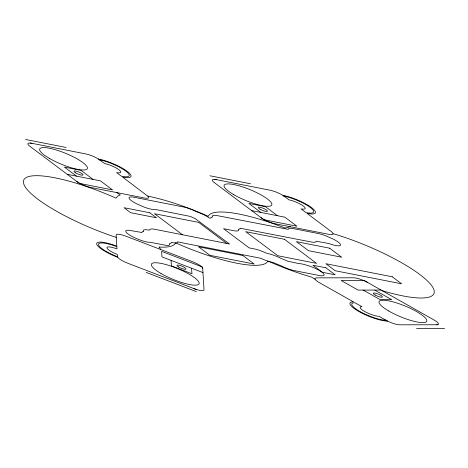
<?xml version="1.0" encoding="UTF-8"?>
<svg xmlns="http://www.w3.org/2000/svg" width="468" height="468" viewBox="0 0 468 468"><rect width="100%" height="100%" fill="white"/><g stroke="black" fill="none" stroke-linecap="round" stroke-linejoin="round"><path stroke-width="0.7" d="M160.36 249.385L160.366 249.268A22.084 5.008 22.4 0 0 159.255 247.279L159.009 247.022L161.454 247.157A82.204 18.632 22.4 0 0 175.114 243.799L175.635 242.851L179.958 244.752A82.204 18.632 22.4 0 0 267.327 261.957L267.848 261.009L272.171 262.911A82.204 18.632 22.4 0 0 307.698 275.95L311.407 277.033L315.081 279.267M175.845 242.945L176.255 242.91A13.005 2.948 22.4 0 0 177.46 241.862L260.799 258.272A13.005 2.948 22.4 0 0 267.795 261.097M290.341 226.758L285.106 228.051L284.205 227.694A82.204 18.632 22.4 0 0 208.775 215.368L208.254 216.315L203.937 214.414A82.204 18.632 22.4 0 0 152.106 197.028L147.818 196.115M381.087 290.061L358.131 290.096L341.137 280.496L364.092 280.461L433.959 319.942A11.045 2.504 22.4 0 1 436.714 324.751M437.99 324.751L399.73 324.81A11.045 2.504 22.4 0 1 385.492 320.018M416.543 328.53L444.6 328.483M175.576 242.962L175.02 242.956A13.005 2.948 22.4 0 1 172.487 242.629L171.118 242.611A13.005 2.948 22.4 0 1 169.913 243.658L169.48 243.693L169.644 243.992A13.005 2.948 22.4 0 1 164.777 245.103L150.088 242.26A13.005 2.948 22.4 0 1 139.3 239.692A32.789 7.429 22.4 0 1 136.311 238.452A13.005 2.948 22.4 0 1 126.073 232.128A13.005 2.948 22.4 0 1 130.671 230.548L142.003 232.526A13.005 2.948 22.4 0 1 143.208 231.479L143.641 231.444L143.471 231.145A13.005 2.948 22.4 0 1 148.344 230.028L149.713 230.045A13.005 2.948 22.4 0 1 154.692 229.285L229.566 244.027L194.951 218.421A13.005 2.948 22.4 0 1 190.3 216.421L155.154 209.43A13.005 2.948 22.4 0 1 141.541 206.002L138.557 204.68A13.005 2.948 22.4 0 1 129.262 198.631A13.005 2.948 22.4 0 1 133.988 197.233L183.784 207.037A13.005 2.948 22.4 0 1 196.15 211.548L197.818 212.261A13.005 2.948 22.4 0 1 209.243 217.971L210.928 218.123A13.005 2.948 22.4 0 1 212.133 217.082L212.566 217.041L212.402 216.742A13.005 2.948 22.4 0 1 217.269 215.631L288.358 229.373A13.005 2.948 22.4 0 1 293.331 228.606L318.228 233.509A13.005 2.948 22.4 0 1 327.22 236.428L330.385 237.791A13.005 2.948 22.4 0 1 340.546 245.051A13.005 2.948 22.4 0 1 328.957 243.541L316.105 241.19A13.005 2.948 22.4 0 1 311.126 241.956L240.043 228.214A13.005 2.948 22.4 0 1 238.838 229.256L238.405 229.297L238.575 229.589A13.005 2.948 22.4 0 1 233.702 230.706L223.558 228.706L249.116 247.876L254.282 248.888A13.005 2.948 22.4 0 1 265.561 252.855L267.854 253.562A13.005 2.948 22.4 0 1 280.221 258.067L281.888 258.786A13.005 2.948 22.4 0 1 287.726 261.214L299.116 263.654A13.005 2.948 22.4 0 1 305.627 264.894L308.476 265.765A13.005 2.948 22.4 0 1 322.85 272.949A13.005 2.948 22.4 0 1 319.141 275.5L294.243 270.598A13.005 2.948 22.4 0 1 281.871 266.087L280.203 265.374A13.005 2.948 22.4 0 1 274.371 262.946L272.078 262.238A13.005 2.948 22.4 0 1 268.936 261.448L268.65 261.36M25.535 139.47L66.111 147.461M209.962 175.781L250.538 183.772M30.221 142.98L85.545 153.878A11.045 2.504 22.4 0 1 99.865 160.027M214.648 179.297L269.972 190.189A11.045 2.504 22.4 0 1 284.292 196.338M67.252 174.324L100.45 180.859L112.495 189.891L79.297 183.357L29.788 146.227A11.045 2.504 22.4 0 1 32.064 143.348M251.679 210.635L284.877 217.17L296.917 226.202L263.724 219.667L214.215 182.538A11.045 2.504 22.4 0 1 216.491 179.659M382.198 290.686L387.094 292.114A82.204 18.632 22.4 0 0 429.56 283.099A82.204 18.632 22.4 0 0 334.386 234.053L333.081 233.801M116.269 237.416L111.624 235.86A82.204 18.632 22.4 0 1 23.4 181.83A82.204 18.632 22.4 0 1 111.723 196.262L116.041 198.163L117.731 196.121L120.299 194.934L116.778 192.582M202.966 272.598L161.957 256.885L161.612 251.363L202.621 267.076L204.042 289.78A11.045 2.504 22.4 0 1 193.963 288.616M196.238 289.487L127.893 263.297A11.045 2.504 22.4 0 1 117.468 256.604M146.25 272.429L196.373 291.634M374.71 290.072L391.704 299.678L380.227 299.695L363.232 290.09M277.501 215.719L265.455 206.686L248.859 203.422L260.898 212.454M226.787 243.477L198.689 222.399L154.428 213.689L182.526 234.76M93.073 179.408L81.028 170.375L64.432 167.111L76.477 176.138M191.576 268.234L191.921 273.757L171.417 265.9L171.072 260.378M284.029 196.139A20.124 4.563 22.4 0 1 310.12 207.342A20.124 4.563 22.4 0 1 305.973 212.595L301.023 208.88A11.045 2.504 22.4 0 0 303.299 206.002A11.045 2.504 22.4 0 0 288.978 199.848L282.959 195.337A22.084 5.008 22.4 0 1 311.6 207.634A22.084 5.008 22.4 0 1 307.043 213.396L331.128 231.461A11.045 2.504 22.4 0 1 328.852 234.339L275.365 223.809A11.045 2.504 22.4 0 1 261.045 217.661M385.872 320.229A20.124 4.563 22.4 0 1 359.933 311.495A20.124 4.563 22.4 0 1 354.908 302.732L361.893 306.68A11.045 2.504 22.4 0 0 364.648 311.489A11.045 2.504 22.4 0 0 378.887 316.28L387.381 321.083A22.084 5.008 22.4 0 1 358.909 311.501A22.084 5.008 22.4 0 1 353.393 301.878L319.41 282.666A11.045 2.504 22.4 0 1 316.649 277.857L353.638 277.799A11.045 2.504 22.4 0 1 367.871 282.59M99.602 159.828A20.124 4.563 22.4 0 1 125.699 171.031A20.124 4.563 22.4 0 1 121.545 176.284L116.596 172.569A11.045 2.504 22.4 0 0 118.872 169.685A11.045 2.504 22.4 0 0 104.551 163.537L98.532 159.021A22.084 5.008 22.4 0 1 127.173 171.323A22.084 5.008 22.4 0 1 122.616 177.085L148.157 196.461A11.045 2.504 22.4 0 1 144.425 198.028L90.938 187.498A11.045 2.504 22.4 0 1 76.617 181.35M117.474 256.727A20.124 4.563 22.4 0 1 98.479 244.536A20.124 4.563 22.4 0 1 116.848 246.665L116.988 248.935A11.045 2.504 22.4 0 0 106.909 247.771A11.045 2.504 22.4 0 0 117.333 254.457L117.503 257.219A22.084 5.008 22.4 0 1 96.654 243.84A22.084 5.008 22.4 0 1 116.813 246.174L116.128 235.129A11.045 2.504 22.4 0 1 126.208 236.293L192.278 261.612A11.045 2.504 22.4 0 1 202.697 268.304M149.813 212.782L123.997 207.698L130.683 212.712L156.505 217.796L149.813 212.782M284.445 239.288L245.718 231.66L277.834 255.744L316.561 263.373L284.445 239.288M329.63 248.186L296.431 241.646L308.476 250.678L341.675 257.213L329.63 248.186M392.266 276.799L325.874 263.724L335.24 270.75L401.632 283.819L392.266 276.799M325.857 267.79L312.946 265.251L322.312 272.271L335.223 274.815L325.857 267.79M242.845 255.516L198.584 246.8L209.956 255.329L254.218 264.046L242.845 255.516M260.038 209.19A4.908 1.111 22.4 0 0 267.409 211.302A4.908 1.111 22.4 0 0 261.279 207.616A4.908 1.111 22.4 0 0 260.038 209.19M233.725 194.635A25.763 5.838 22.4 0 0 271.738 205.037A25.763 5.838 22.4 0 0 238.446 185.644A25.763 5.838 22.4 0 0 233.725 194.635M375.172 295.033A4.908 1.111 22.4 0 0 382.379 296.975A4.908 1.111 22.4 0 0 375.985 293.284A4.908 1.111 22.4 0 0 375.172 295.033M388.668 310.963A25.763 5.838 22.4 0 0 426.681 321.358A25.763 5.838 22.4 0 0 393.383 301.971A25.763 5.838 22.4 0 0 388.668 310.963M75.617 172.873A4.908 1.111 22.4 0 0 82.988 174.991A4.908 1.111 22.4 0 0 76.857 171.306A4.908 1.111 22.4 0 0 75.617 172.873M49.298 158.324A25.763 5.838 22.4 0 0 87.311 168.726A25.763 5.838 22.4 0 0 54.019 149.333A25.763 5.838 22.4 0 0 49.298 158.324M178.56 266.959A4.908 1.111 22.4 0 0 185.989 269.141A4.908 1.111 22.4 0 0 179.969 265.467A4.908 1.111 22.4 0 0 178.56 266.959M161.01 273.493A25.763 5.838 22.4 0 0 199.023 283.889A25.763 5.838 22.4 0 0 165.731 264.496A25.763 5.838 22.4 0 0 161.01 273.493"/></g></svg>
